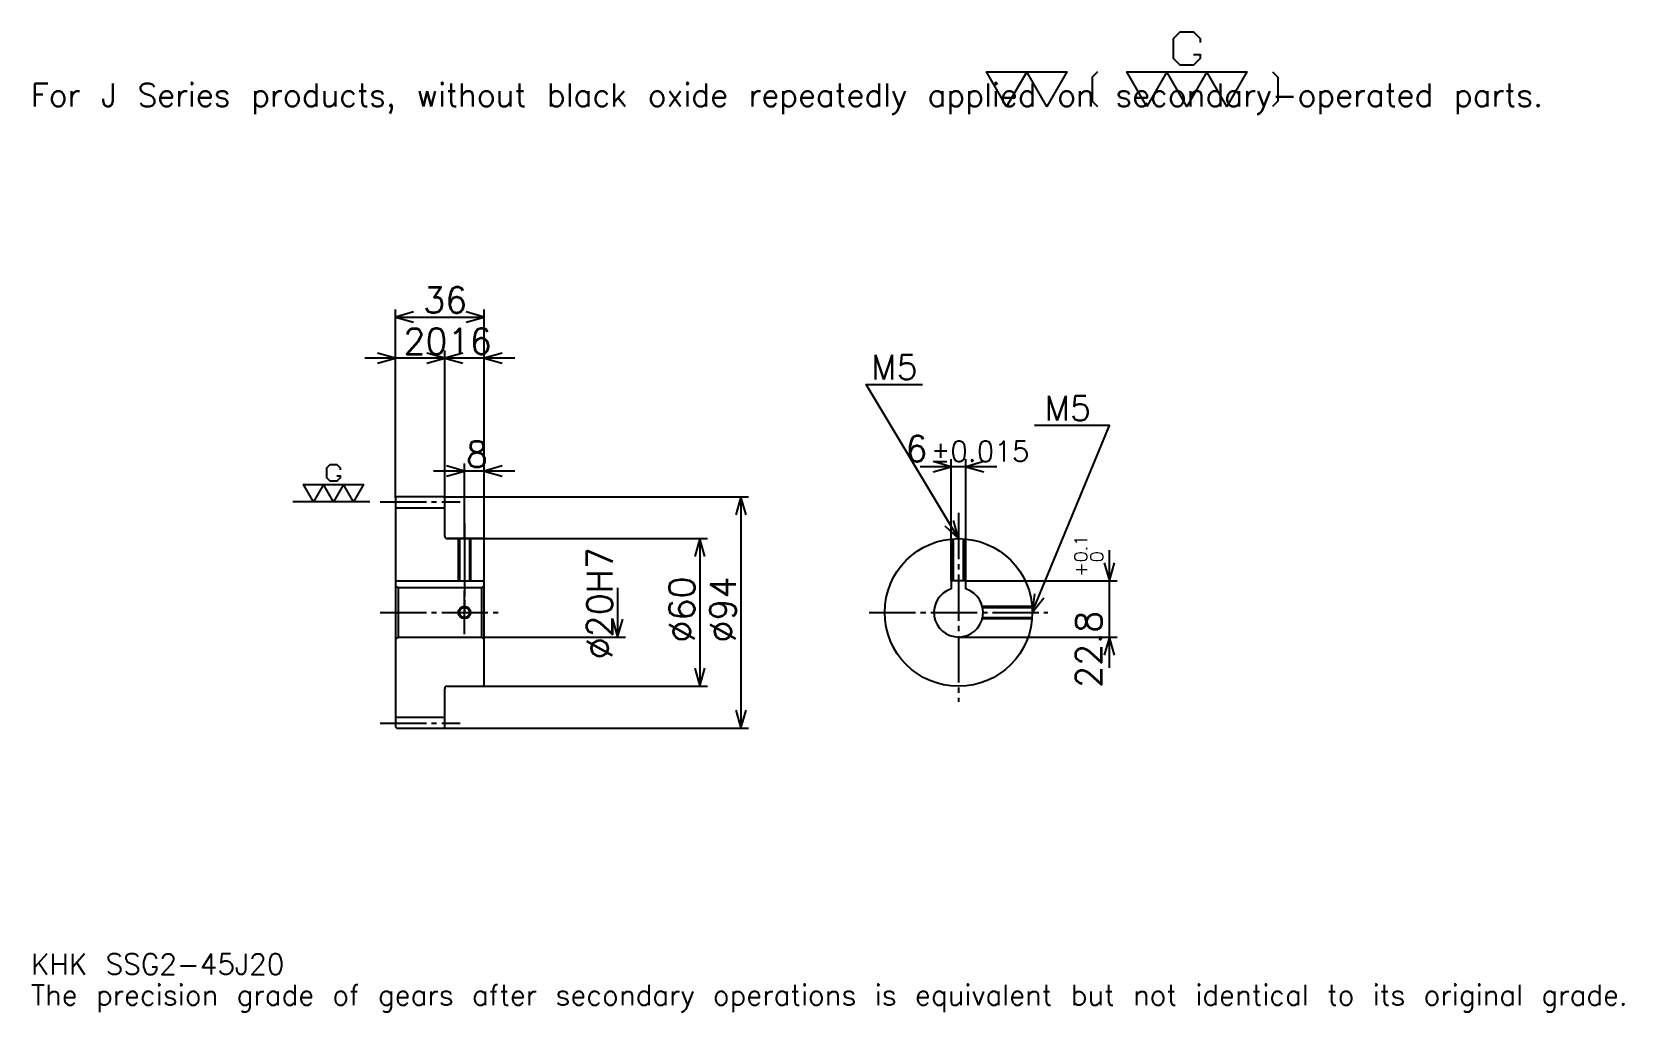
# Model space of a CAD drawing. Extents: x 21 to 668, y 8 to 406.
import ezdxf

# ---------------------------------------------------------------- set-up
doc = ezdxf.new("R2010")
doc.units = 0
doc.linetypes.add('DASHDOT', pattern=[25.04348, 18.782609, -2.086957, 2.086957, -2.086957])
doc.layers.get('0').update_dxf_attribs({"linetype": 'CONTINUOUS'})
doc.layers.add('DASHDOT', color=6, linetype='DASHDOT')
doc.styles.add('KANJI', font='TXT', dxfattribs={"bigfont": 'BIGFONT'})

msp = doc.modelspace()

# ---------------------------------------------------------------- linework, layer by layer
at = {"color": 5}
for p, q in [((169.043472, 217.086945), (169.043472, 293.260864)), ((205.043472, 217.086945), (205.043472, 293.260864)), ((169.043472, 290.130432), (205.043472, 290.130432)), ((201.565216, 273.434753), (156.521729, 273.434753)), ((217.565216, 273.434753), (176.521729, 273.434753)), ((189.043472, 217.086945), (189.043472, 276.565186)), ((217.565216, 227.521729), (184.521729, 227.521729)), ((197.043472, 217.086945), (197.043472, 230.652161)), ((413.347839, 229.304337), (382.304321, 229.304337)), ((394.82608, 182.886948), (394.82608, 232.434769)), ((400.82608, 182.886948), (400.82608, 232.434769)), ((169.043472, 216.586945), (169.043472, 217.086945)), ((188.543472, 217.086945), (205.043472, 217.086945)), ((189.043472, 216.586945), (189.043472, 217.086945)), ((197.043472, 200.086945), (197.043472, 217.086945)), ((197.043472, 200.086945), (197.043472, 217.086945)), ((205.043472, 217.086945), (312.521729, 217.086945)), ((205.043472, 199.586945), (205.043472, 217.086945)), ((309.391296, 217.086945), (309.391296, 123.086945)), ((190.043472, 200.086945), (205.043472, 200.086945)), ((205.043472, 200.086945), (295.82608, 200.086945)), ((292.695648, 200.086945), (292.695648, 140.086945)), ((459.130432, 147.565201), (459.130432, 195.408691)), ((400.82608, 182.886948), (462.260864, 182.886948)), ((259.304321, 180.086945), (259.304321, 160.086945)), ((205.043472, 160.086945), (262.434753, 160.086945)), ((397.82608, 160.086945), (462.260864, 160.086945)), ((190.043472, 140.086945), (205.043472, 140.086945)), ((205.043472, 140.086945), (295.82608, 140.086945)), ((188.543472, 123.086945), (205.043472, 123.086945)), ((205.043472, 123.086945), (312.521729, 123.086945))]:
    msp.add_line(p, q, dxfattribs=at)
at = {"color": 7}
msp.add_line((158.608688, 215.086945), (127.304337, 215.086945), dxfattribs=at)
at = {"color": 4}
for p, q in [((169.043472, 212.586945), (189.043472, 212.586945)), ((169.043472, 182.886948), (205.043472, 182.886948)), ((170.043472, 180.086945), (170.043472, 160.086945)), ((204.043472, 180.086945), (205.043472, 181.086945)), ((204.043472, 160.086945), (205.043472, 159.086945)), ((169.043472, 127.586945), (189.043472, 127.586945))]:
    msp.add_line(p, q, dxfattribs=at)
at = {"color": 7}
for points in [[(493.356506, 396.813904), (496.06955, 396.813904), (496.06955, 395.186066), (493.356506, 392.473022), (487.93042, 392.473022), (485.217377, 395.186066), (485.217377, 403.325195), (487.93042, 406.038239), (493.356506, 406.038239), (496.06955, 403.325195), (496.06955, 401.697388)], [(417.391296, 375.652161), (409.252167, 389.759979), (441.808685, 389.759979), (433.669556, 375.652161), (425.530426, 389.759979), (417.391296, 375.652161)], [(454.288696, 389.759979), (452.118256, 387.589539), (452.118256, 377.822601), (454.288696, 375.652161)], [(474.365204, 375.652161), (466.226074, 389.759979), (515.060852, 389.759979), (506.921753, 375.652161), (498.782593, 389.759979), (490.643463, 375.652161), (482.504333, 389.759979), (474.365204, 375.652161)], [(525.370422, 389.759979), (527.540894, 387.589539), (527.540894, 377.822601), (525.370422, 375.652161)], [(145.147827, 225.667816), (146.504349, 225.667816), (146.504349, 224.853897), (145.147827, 223.497375), (142.434784, 223.497375), (141.078247, 224.853897), (141.078247, 228.923462), (142.434784, 230.279984), (145.147827, 230.279984), (146.504349, 228.923462), (146.504349, 228.109558)], [(135.652161, 215.086945), (131.582611, 222.140854), (156, 222.140854), (151.930435, 215.086945), (147.86087, 222.140854), (143.79129, 215.086945), (139.721741, 222.140854), (135.652161, 215.086945)]]:
    msp.add_lwpolyline(points, dxfattribs=at)
at = {"color": 5}
for points in [[(176.347824, 292.217377), (169.043472, 290.130432), (176.347824, 288.043457)], [(197.73912, 288.043457), (205.043472, 290.130432), (197.73912, 292.217377)], [(161.73912, 271.347809), (169.043472, 273.434753), (161.73912, 275.521729)], [(181.73912, 271.347809), (189.043472, 273.434753), (181.73912, 275.521729)], [(196.347824, 275.521729), (189.043472, 273.434753), (196.347824, 271.347809)], [(212.347824, 275.521729), (205.043472, 273.434753), (212.347824, 271.347809)], [(397.82608, 200.086945), (360.260864, 262.695648), (383.217407, 262.695648)], [(427.826111, 170.086945), (459.130432, 245.999985), (428.660828, 245.999985)], [(189.73912, 225.434769), (197.043472, 227.521729), (189.73912, 229.608688)], [(212.347824, 229.608688), (205.043472, 227.521729), (212.347824, 225.434769)], [(387.521729, 227.217377), (394.82608, 229.304337), (387.521729, 231.391296)], [(408.130432, 231.391296), (400.82608, 229.304337), (408.130432, 227.217377)], [(311.478271, 209.782593), (309.391296, 217.086945), (307.304321, 209.782593)], [(392.278473, 205.276642), (397.82608, 200.086945), (395.857574, 207.424103)], [(294.782593, 192.782593), (292.695648, 200.086945), (290.608704, 192.782593)], [(457.043457, 190.191284), (459.130432, 182.886948), (461.217346, 190.191284)], [(428.681396, 177.635284), (427.826111, 170.086945), (432.5401, 176.044067)], [(257.217377, 167.391296), (259.304321, 160.086945), (261.391296, 167.391296)], [(461.217346, 152.782593), (459.130432, 160.086945), (457.043457, 152.782593)], [(290.608704, 147.391296), (292.695648, 140.086945), (294.782593, 147.391296)], [(307.304321, 130.391296), (309.391296, 123.086945), (311.478271, 130.391296)]]:
    msp.add_lwpolyline(points, dxfattribs=at)
at = {"color": 4}
for points in [[(189.043472, 201.086945), (189.043472, 216.586945), (188.543472, 217.086945), (169.543472, 217.086945), (169.043472, 216.586945), (169.043472, 159.086945)], [(190.043472, 140.086945), (204.543472, 140.086945), (205.043472, 140.586945), (205.043472, 199.586945), (204.543472, 200.086945), (190.043472, 200.086945)], [(194.543472, 200.086945), (194.543472, 182.886948)], [(194.97847, 200.086945), (194.97847, 182.886948)], [(199.108475, 200.086945), (199.108475, 182.886948)], [(199.543472, 200.086945), (199.543472, 182.886948)], [(395.32608, 182.886948), (395.32608, 199.982605)], [(395.761078, 182.886948), (395.761078, 200.015793)], [(399.891083, 182.886948), (399.891083, 200.015793)], [(400.32608, 182.886948), (400.32608, 199.982605)], [(400.82608, 179.626343), (400.82608, 182.886948), (394.82608, 182.886948), (394.82608, 179.626343)], [(169.043472, 159.086945), (170.043472, 160.086945), (204.043472, 160.086945), (204.043472, 180.086945), (170.043472, 180.086945), (169.043472, 181.086945)], [(407.508545, 172.586945), (427.721741, 172.586945)], [(407.610535, 172.151947), (427.754944, 172.151947)], [(407.508545, 167.586945), (427.721741, 167.586945)], [(407.610535, 168.021942), (427.754944, 168.021942)], [(169.043472, 159.086945), (169.043472, 123.586945), (169.543472, 123.086945), (188.543472, 123.086945), (189.043472, 123.586945), (189.043472, 139.086945)]]:
    msp.add_lwpolyline(points, dxfattribs=at)
for centre, radius in [((397.82608, 170.086945), 30), ((197.043472, 170.086945), 2.065)]:
    msp.add_circle(centre, radius, dxfattribs=at)
at = {"color": 7}
msp.add_circle((197.043472, 170.086945), 2.5, dxfattribs=at)
at = {"color": 4}
for centre, radius, start, end in [((190.043472, 201.086945), 1, 180, 270), ((397.82608, 170.086945), 10, 107.457602748, 72.542397252), ((190.043472, 139.086945), 1, 90, 180)]:
    msp.add_arc(centre, radius, start, end, dxfattribs=at)
at = {"layer": 'DASHDOT', "color": 7}
for p, q in [((162.782608, 215.086945), (195.304337, 215.086945)), ((397.82608, 210.521729), (397.82608, 133.82608)), ((197.043472, 200.086945), (197.043472, 170.086945)), ((162.782608, 170.086945), (211.304337, 170.086945)), ((361.565216, 170.086945), (434.086975, 170.086945)), ((162.782608, 125.086945), (195.304337, 125.086945))]:
    msp.add_line(p, q, dxfattribs=at)
for points in [[(197.043472, 206.347809), (197.043472, 176.626068)], [(197.043472, 161.32608), (197.043472, 178.847809)], [(188.282608, 170.086945), (205.804352, 170.086945)]]:
    msp.add_lwpolyline(points, dxfattribs=at)

# ---------------------------------------------------------------- texts
at = {"color": 7, "style": 'KANJI'}
for s, height, p in [('For J Series products, without black oxide repeatedly applied on secondary-operated parts.', 9.391304, (20.869566, 375.652161)), ('36', 10.434783, (180.260864, 291.799988)), ('20', 10.434783, (172.260864, 275.10434)), ('16', 10.434783, (190.260864, 275.10434)), ('M5', 10.017392, (362.347839, 264.782593)), ('M5', 10.017392, (432.834778, 248.086945)), ('8', 10.434783, (197.652161, 229.191284)), ('6', 10.434783, (376.286621, 231.391296)), ('%%p0.015', 8.347826, (386.615784, 231.391296)), ('KHK SSG2-45J20', 8.347826, (20.869566, 22.956522)), ('The precision grade of gears after secondary operations is equivalent but not identical to its original grade.', 8.347826, (20.869566, 10.434783))]:
    msp.add_text(s, height=height, dxfattribs=at).set_placement(p)
for s, height, p in [('%%c20H7', 10.434783, (257.217377, 151.043472)), ('0.1', 5.217391, (450.156494, 190.462982)), ('0', 5.217391, (456.626099, 190.462982)), ('+', 5.217391, (450.156494, 184.619507)), ('%%c60', 10.434783, (290.608704, 157.82608)), ('%%c94', 10.434783, (307.304321, 157.82608)), ('22.8', 10.434783, (456, 139.453644))]:
    msp.add_text(s, height=height, rotation=90, dxfattribs=at).set_placement(p)

doc.saveas('drawing.dxf')
